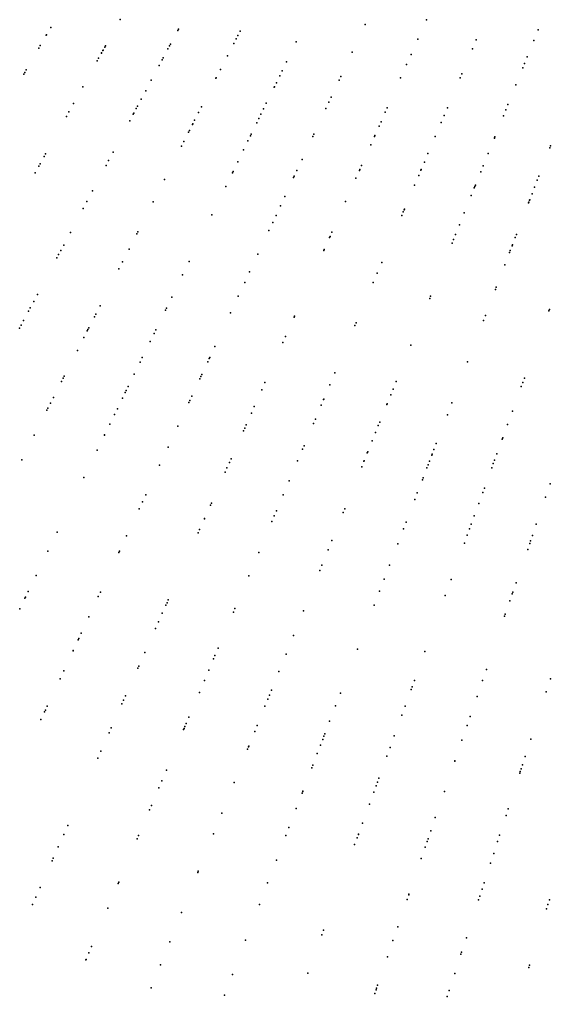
# Model space of a CAD drawing. Header units: metres. Extents: x -4327 to 4266, y -3886 to 3992.
# Drawn here: x -831.6 to -565.3, y -1899.2 to -1409.3 of the extents above; entities that cross this region are included whole.
import ezdxf

# ---------------------------------------------------------------- set-up
doc = ezdxf.new("R2010")
doc.units = ezdxf.units.M

msp = doc.modelspace()

# ---------------------------------------------------------------- linework, layer by layer
for p in [(-781.18, -1409.29, -867.49), (-627.51, -1409.41, 2476.5), (-815.93, -1413.24, 2490.49), (-752.25, -1414.78, 2498.6), (-751.94, -1414.19, -887.25), (-721, -1415.04, -889.97), (-658.31, -1411.76, -912.41), (-571.46, -1414.42, -913.79), (-818.18, -1417.13, -912.31), (-818.04, -1416.88, -884.27), (-722.96, -1418.89, 2522.37), (-722.14, -1417.28, -883.41), (-692.81, -1420.48, -892.46), (-631.84, -1419.15, -900.84), (-602.53, -1419.48, -908.91), (-573.66, -1419.86, -919.57), (-821.98, -1423.71, 2536.02), (-821.21, -1422.37, -876.16), (-789.77, -1424.78, 2501), (-789.74, -1424.73, 2518.92), (-788.9, -1423.21, -918.89), (-788.52, -1422.52, -920.78), (-757.17, -1424.04, 2487.98), (-756.38, -1422.53, -909.79), (-755.94, -1421.72, -929.06), (-724.19, -1421.3, -892.76), (-604.44, -1423.98, 2513.62), (-792.68, -1430.03, -875.66), (-791.95, -1428.72, -910.73), (-790.52, -1426.14, 2539.59), (-790.47, -1426.04, -917.2), (-760.1, -1429.55, 2485.71), (-759.55, -1428.51, 2519.82), (-727.3, -1427.42, -884.02), (-664.77, -1425.61, 2503.61), (-635.25, -1426.79, 2516.19), (-576.93, -1427.96, -904.36), (-828.2, -1434.48, 2509.96), (-761.57, -1432.3, -877.91), (-730.86, -1434.39, 2516.35), (-699.87, -1434.95, -892.38), (-697.73, -1430.56, 2545.62), (-637.47, -1431.78, -900.88), (-579.18, -1433.52, 2481.8), (-578.28, -1431.3, 2499.17), (-829.42, -1436.6, 2475.31), (-828.97, -1435.82, 2479.82), (-765.54, -1439.77, -921.99), (-733.07, -1438.73, 2490.92), (-732.95, -1438.49, 2493.47), (-701.11, -1437.48, -889.38), (-671.34, -1439.69, 2510.07), (-670.47, -1437.82, -892.44), (-640.48, -1438.54, 2509.34), (-610.62, -1438.54, -901.7), (-609.74, -1436.46, 2504.93), (-799.91, -1443.08, 2515.1), (-768.31, -1444.97, 2509.54), (-703.91, -1443.23, 2497.9), (-703.79, -1442.98, 2500.46), (-702.8, -1440.95, -882.4), (-582.63, -1442.06, 2499.63), (-770.57, -1449.23, -919.79), (-675.28, -1448.14, 2527.84), (-804.51, -1451.37, 2479.12), (-773.09, -1453.96, 2489.39), (-772.44, -1452.75, 2550.31), (-740.33, -1452.98, -920.85), (-709.18, -1454.03, -882.37), (-707.85, -1451.3, 2496.87), (-677.94, -1453.84, -910.46), (-677.93, -1453.83, -887.47), (-676.47, -1450.7, 2520.13), (-647.19, -1453.61, 2541.78), (-617.01, -1453.58, 2513.35), (-616.97, -1453.49, -898.49), (-587.72, -1454.65, 2506.18), (-586.62, -1451.93, 2519.8), (-808.1, -1457.85, 2472.64), (-806.88, -1455.65, 2477.65), (-774.57, -1456.75, 2491.2), (-774.33, -1456.3, -908.97), (-743.77, -1459.74, 2515.25), (-741.79, -1455.84, 2535.66), (-711.53, -1458.86, -927.11), (-710.53, -1456.81, 2497.37), (-648.15, -1455.77, -883.88), (-618.63, -1457.4, -894.05), (-588.87, -1457.52, 2508.08), (-776.34, -1460.08, 2526.73), (-744.87, -1461.89, -872.96), (-744.71, -1461.57, 2512.41), (-712.61, -1461.07, 2486.83), (-651.23, -1462.69, 2517.78), (-650.29, -1460.58, -891.37), (-620.11, -1460.89, 2507.75), (-746.87, -1465.82, -912.5), (-746.39, -1464.88, -915.43), (-715.77, -1467.55, 2521.8), (-715.41, -1466.81, 2520.55), (-684.51, -1467.93, -890.31), (-683.93, -1466.69, 2532.61), (-653.58, -1467.96, -879.86), (-653.36, -1467.48, 2535.18), (-623.1, -1467.92, 2504.68), (-593.44, -1468.83, -893.44), (-593.36, -1468.61, -888.75), (-593.17, -1468.15, 2502.04), (-750.44, -1472.82, -908.62), (-749.21, -1470.41, 2477.12), (-717.03, -1470.14, -916.61), (-655.4, -1472.04, -928.56), (-565.68, -1473.63, -895.9), (-565.3, -1472.65, 2516.77), (-819.28, -1478.02, 2506.85), (-818.55, -1476.7, -898.32), (-784.67, -1475.75, 2517.73), (-719.2, -1474.59, 2515.82), (-626.75, -1476.53, -919.69), (-596.56, -1476.54, 2543.9), (-821.93, -1482.8, 2503.16), (-821.28, -1481.62, 2486.54), (-788.23, -1482.45, 2523.19), (-786.91, -1479.95, -904.76), (-722.19, -1480.71, -919.66), (-689.88, -1479.45, 2557.73), (-660.02, -1482.43, 2482.43), (-628.56, -1480.79, 2535.78), (-599.03, -1482.66, 2514.62), (-823.8, -1486.17, 2502.96), (-724.85, -1486.16, -915.96), (-724.49, -1485.43, 2510.31), (-694.12, -1488.54, -916.86), (-693.81, -1487.88, 2493.6), (-692.5, -1485.07, -876.42), (-662.9, -1488.9, 2535.34), (-661.17, -1485.01, 2477.89), (-660.95, -1484.52, -925.83), (-631.4, -1487.49, 2489.82), (-630.26, -1484.79, -888.94), (-630.15, -1484.55, 2526.96), (-600.21, -1485.58, 2534.82), (-571.15, -1487.89, 2527.47), (-758.96, -1489.54, 2491.64), (-728.2, -1493.04, 2541.23), (-633.44, -1492.28, 2521.88), (-603.51, -1493.74, -887.86), (-603.25, -1493.08, 2550.7), (-602.96, -1492.39, -890.49), (-602.92, -1492.27, 2527.87), (-573.24, -1493.33, 2506.31), (-571.91, -1489.88, 2509.55), (-795.02, -1495.22, -896.28), (-698.56, -1498.08, 2484.06), (-605.02, -1497.47, 2527.55), (-574.54, -1496.74, -892.69), (-797.85, -1500.53, 2500.38), (-764.66, -1500.73, 2513.32), (-700.76, -1502.78, -909.1), (-668.08, -1500.54, 2515.76), (-576.28, -1501.26, -878.22), (-576.12, -1500.86, 2500.85), (-575.75, -1499.87, -887.68), (-575.68, -1499.71, 2501.93), (-799.74, -1504.09, -880.3), (-735.14, -1507.26, -906.38), (-702.96, -1507.51, 2476.2), (-639.92, -1507.55, -923.65), (-639.17, -1505.79, -917.87), (-638.71, -1504.71, 2479.97), (-638.54, -1504.3, -879.82), (-608.56, -1506.23, 2500.05), (-704.61, -1511.03, 2511.48), (-611.01, -1512.3, -910.52), (-806.1, -1516.06, -887.3), (-772.8, -1516.7, -902.12), (-772.33, -1515.77, 2520.64), (-706.51, -1515.12, -911.82), (-675.86, -1518, -919.29), (-674.95, -1515.96, 2517.55), (-612.93, -1517.05, -880.89), (-582.36, -1517.1, 2543.14), (-809.47, -1522.4, 2524.95), (-676.12, -1518.6, 2518.94), (-614.69, -1521.42, 2513.25), (-613.96, -1519.61, -918.44), (-584.54, -1522.77, 2528.25), (-584.37, -1522.33, 2488.61), (-582.94, -1518.61, 2518.33), (-812.02, -1527.19, -889.04), (-810.89, -1525.05, -871.19), (-776.7, -1524.36, 2496.55), (-712.01, -1526.91, 2502.17), (-679.05, -1525.17, -907.06), (-678.81, -1524.63, 2534.95), (-585.82, -1526.11, 2552.1), (-585.46, -1525.17, -920.18), (-812.85, -1528.75, 2485.67), (-780.01, -1530.85, -889.04), (-746.51, -1530.57, -890.62), (-649.94, -1531.16, 2479.18), (-649.93, -1531.15, 2538.58), (-588.21, -1532.33, -874.44), (-781.8, -1534.36, 2530.66), (-749.81, -1537.34, 2519.51), (-716.18, -1535.85, -900.45), (-652.18, -1536.43, -910.39), (-718.68, -1541.22, 2510.81), (-654.2, -1541.19, 2522.1), (-822.63, -1547.14, 2501.01), (-592.91, -1544.59, 2516.01), (-592.52, -1543.56, -918.25), (-824.5, -1550.66, -924.61), (-755.28, -1548.56, -886.78), (-721.88, -1548.08, -883.87), (-625.89, -1549.13, -917.22), (-625.46, -1548.06, -917.77), (-827.1, -1555.55, 2479.91), (-826.22, -1553.9, 2491.65), (-793.38, -1557.1, -880.25), (-791.24, -1552.91, -886.24), (-791.24, -1552.91, -886.24), (-758.41, -1554.98, -874.99), (-757.92, -1553.97, 2525.96), (-725.77, -1556.43, 2529.64), (-597.94, -1557.69, -908.88), (-566.11, -1555.38, 2478.65), (-565.86, -1554.69, -918.86), (-830.83, -1562.56, 2531.81), (-829.58, -1560.21, 2510.47), (-794.01, -1558.32, 2534.36), (-693.93, -1558.59, -901.78), (-693.71, -1558.11, 2503.48), (-662.73, -1561.29, -907.19), (-598.88, -1560.14, -915.04), (-831.61, -1564.02, -871.74), (-797.61, -1565.39, 2516.38), (-797.3, -1564.79, 2483.54), (-796.85, -1563.91, -926.52), (-764.12, -1566.68, -886.35), (-763.28, -1564.96, 2479.45), (-663.36, -1562.78, 2506.67), (-799.34, -1568.8, 2481.28), (-766.12, -1570.77, 2474.29), (-699.58, -1571.28, 2492.38), (-698.23, -1568.24, -891.85), (-802.61, -1575.22, 2511.69), (-733.63, -1573.28, 2509.62), (-635.34, -1572.52, -909.52), (-771.12, -1581.04, 2502.02), (-770.04, -1578.81, -912.59), (-737.19, -1580.91, 2548.44), (-736.45, -1579.33, 2510.48), (-736.16, -1578.7, -888.14), (-606.88, -1580.99, -901.03), (-774.1, -1587.13, -875.01), (-673.38, -1586.37, 2523.71), (-810.52, -1590.74, 2501.49), (-809.67, -1589.07, -916.69), (-809.19, -1588.12, 2506.04), (-741.16, -1589.42, -924.52), (-740.66, -1588.36, 2516.03), (-740.17, -1587.31, -872.62), (-708.51, -1591.33, 2530.09), (-642.69, -1590.71, 2503.56), (-579.21, -1591.37, 2509.24), (-578.4, -1589.13, -908.08), (-778.6, -1596.37, 2517.53), (-778.06, -1595.25, 2501.26), (-777.14, -1593.37, 2486.79), (-710.1, -1594.92, 2500.59), (-675.94, -1592.42, -886.81), (-644.24, -1594.55, 2524.35), (-579.94, -1593.37, -903.36), (-816.05, -1601.59, 2475.48), (-814.65, -1598.84, -898.95), (-779.95, -1599.14, 2501.56), (-746.74, -1601.4, 2533.74), (-746.26, -1600.37, 2517.45), (-745.22, -1598.14, -883.38), (-679.11, -1599.87, 2480.74), (-679.09, -1599.84, -895.73), (-679.04, -1599.72, 2518.31), (-645.44, -1597.52, 2514.29), (-614.77, -1601.54, -886.49), (-817.87, -1605.16, -909.89), (-817.34, -1604.12, -910.53), (-782.53, -1604.42, 2524.36), (-715.34, -1606.69, -885.88), (-713.84, -1603.31, 2522.53), (-680.27, -1602.62, 2508.22), (-647.4, -1602.36, -884.72), (-647.25, -1602.01, 2497.91), (-584.4, -1605.62, -899.57), (-783.97, -1607.38, 2505.77), (-683.24, -1609.61, 2513.3), (-650.93, -1611.12, 2532.73), (-617.03, -1607.43, 2518.44), (-786.3, -1612.15, -917.01), (-752.27, -1613.25, 2537.71), (-719.25, -1615.46, 2512.31), (-718.68, -1614.18, -924.1), (-717.95, -1612.54, -875.86), (-684.19, -1611.85, -927.99), (-653.02, -1616.29, 2523.12), (-651.67, -1612.93, 2506.17), (-586.87, -1612.42, 2495.19), (-824.24, -1617.67, -912.01), (-788.98, -1617.65, -912.72), (-788.95, -1617.58, -908.98), (-654.73, -1620.51, 2529.7), (-589.54, -1619.74, 2491.94), (-589.26, -1618.98, 2517.08), (-792.65, -1625.18, 2518.96), (-757.13, -1623.67, 2478.58), (-689.63, -1624.68, -881.79), (-688.92, -1622.99, 2499.14), (-656.94, -1625.98, -880.93), (-623.72, -1624.86, 2507.4), (-622.6, -1621.94, -882.23), (-830.52, -1629.99, 2485), (-725.51, -1629.52, -920.53), (-692.15, -1630.61, 2487.76), (-658.88, -1630.77, 2525.06), (-658.78, -1630.54, 2518.84), (-657.18, -1626.57, -882.45), (-625.98, -1630.73, 2537.09), (-624.83, -1627.75, 2503.11), (-624.66, -1627.29, 2487.9), (-593.38, -1630.31, 2516.99), (-592.2, -1627.06, 2544.51), (-761.33, -1632.68, -911.09), (-727.55, -1634.1, 2494.75), (-726.32, -1631.34, 2496.29), (-660, -1633.55, 2491.5), (-627.28, -1634.13, -927.64), (-626.66, -1632.51, 2501.69), (-594.78, -1634.13, 2519.95), (-593.97, -1631.93, -881.89), (-799.39, -1638.99, -899.89), (-728.48, -1636.18, 2492.19), (-696.37, -1640.54, 2543.8), (-629.56, -1640.05, 2516.17), (-629.19, -1639.1, -880.76), (-598.47, -1644.29, -929.78), (-565.43, -1642.12, -886.7), (-768.32, -1647.66, -902.09), (-699.37, -1647.61, -915.08), (-633.36, -1649.95, 2510.88), (-632.09, -1646.65, 2514.58), (-599.24, -1646.39, 2527.04), (-567.71, -1648.75, 2544.6), (-771.56, -1654.61, 2508.48), (-769.96, -1651.19, -901.55), (-735.86, -1652.76, -906.34), (-735.4, -1651.74, -905.78), (-702.77, -1655.63, 2502.74), (-668.5, -1654.6, -870.98), (-601.27, -1651.97, 2523.83), (-738.89, -1659.58, -895.25), (-738.82, -1659.41, 2518.86), (-703.87, -1658.22, -917.25), (-669.29, -1656.56, 2509.14), (-603.53, -1658.18, 2501.18), (-741.31, -1665.01, 2512.88), (-705.04, -1660.96, 2496.41), (-639.03, -1664.73, 2533.36), (-637.71, -1661.28, 2487.55), (-605.89, -1664.67, -936.36), (-605.06, -1662.39, 2545.66), (-572.41, -1662.39, -930.54), (-812.69, -1666.26, 2501.09), (-777.9, -1668.22, 2497.48), (-742.02, -1666.6, 2523.97), (-607.03, -1667.81, -929.47), (-574.35, -1668.02, 2480.37), (-676.83, -1675.2, -919.97), (-674.92, -1670.49, -911.21), (-641.92, -1672.26, -920.69), (-608.49, -1671.81, -870.73), (-576.73, -1674.96, 2493.56), (-575.73, -1672.03, 2492.08), (-575.28, -1670.73, -874.38), (-817.41, -1675.94, -883.79), (-781.76, -1676.49, -884.17), (-781.47, -1675.87, 2494.66), (-711.62, -1676.48, -900), (-679.92, -1682.87, -908.03), (-646.03, -1682.96, 2508.43), (-823.34, -1688.09, 2519.48), (-716.6, -1688.2, 2514.16), (-680.98, -1685.49, -905.73), (-648.68, -1689.88, -916.71), (-615.14, -1690.08, 2525.84), (-582.49, -1691.69, 2503.98), (-828.88, -1699.46, -867.31), (-828.66, -1699, -870.82), (-827.22, -1696.04, -875.55), (-792.09, -1698.63, 2548.84), (-791.03, -1696.37, -873.43), (-651.03, -1695.99, -907.6), (-618.04, -1698.06, -913.91), (-584.44, -1697.34, 2518.14), (-584.11, -1696.38, -922.18), (-758.18, -1702.89, 2555.37), (-757.64, -1701.69, -887.85), (-757.04, -1700.34, 2557.4), (-723.55, -1704.57, -895.06), (-653.68, -1702.89, -905.09), (-585.64, -1700.82, 2514.59), (-831.48, -1704.78, 2484.49), (-796.8, -1708.73, 2537.8), (-760, -1706.98, 2552.72), (-724.37, -1706.5, 2501.09), (-689.15, -1705.71, -895.4), (-588.28, -1708.49, -916.34), (-587.95, -1707.52, 2495.63), (-587.94, -1707.49, -919.52), (-761.93, -1711.32, 2510.04), (-800.65, -1716.99, 2501.28), (-763.4, -1714.63, -878.33), (-694.15, -1718.08, 2497.07), (-802.18, -1720.28, -869.4), (-801.9, -1719.68, 2533.78), (-804.74, -1725.77, 2502.71), (-804.68, -1725.63, 2494.03), (-768.77, -1726.69, 2501.15), (-733.57, -1728.19, 2484.39), (-732.03, -1724.56, 2547.83), (-697.94, -1727.46, 2490.78), (-662.15, -1724.97, -894.33), (-628.25, -1726.11, -889.1), (-771.83, -1733.55, -924.88), (-734.27, -1729.83, -886.92), (-809.46, -1735.9, -911.65), (-772.27, -1734.55, 2484.25), (-736.71, -1735.57, -873.58), (-701.47, -1736.19, 2506.21), (-597.45, -1735.13, -901.87), (-811.3, -1739.85, -865.39), (-738.86, -1740.65, -872.37), (-633.58, -1740.74, 2507.74), (-599.39, -1740.76, 2523.86), (-565.3, -1739.8, 2513.54), (-778.46, -1748.44, -870.33), (-741.42, -1746.69, 2539.66), (-706.3, -1748.14, -874.81), (-705.27, -1745.61, 2499.84), (-670.67, -1747.15, 2510.46), (-635.19, -1745.18, -897.67), (-634.74, -1743.95, -895.79), (-602.14, -1748.75, 2500.9), (-567.44, -1746.41, 2511.56), (-817.7, -1753.57, -864.62), (-780.26, -1752.49, 2547.17), (-779.4, -1750.57, -867.61), (-708.53, -1753.67, 2531.45), (-707.09, -1750.1, 2494.93), (-673.08, -1753.43, -882.68), (-638.26, -1753.61, 2486.33), (-819.07, -1756.5, -897.96), (-818.64, -1755.59, 2540.19), (-639.88, -1758.06, -890.49), (-820.86, -1760.34, 2532.72), (-748.05, -1762.29, 2496.41), (-746.68, -1759.06, 2517.33), (-712.42, -1763.29, 2528.04), (-676.06, -1761.19, 2493.54), (-607.16, -1763.32, 2513.13), (-605.59, -1758.77, -899.09), (-786.69, -1766.94, -912.85), (-785.61, -1764.5, 2529.99), (-749.31, -1765.26, -859.47), (-749.11, -1764.79, -917.67), (-748.68, -1763.79, 2524.1), (-713.66, -1766.36, 2532.44), (-678.49, -1767.54, 2494.03), (-680.66, -1773.18, 2490.69), (-679.52, -1770.22, 2494.99), (-678.9, -1768.59, -871.46), (-643.66, -1768.44, 2501.67), (-609.7, -1770.69, 2555.53), (-575.18, -1770.21, -889.67), (-790.77, -1776.1, 2518.03), (-717.22, -1775.19, -869.39), (-717.21, -1775.15, 2482.47), (-716.73, -1773.96, -923.5), (-716.71, -1773.91, -870.02), (-716.6, -1773.66, 2517.08), (-682.26, -1777.34, 2539.35), (-645.78, -1774.28, 2495.73), (-792.39, -1779.74, -906.51), (-647.35, -1778.59, 2544.79), (-613.29, -1781.11, 2535.59), (-613.27, -1781.07, -881.51), (-579.35, -1783.04, 2564.23), (-578, -1778.89, -890.27), (-757.96, -1785.64, -907.79), (-684.99, -1784.46, -918.74), (-684.5, -1783.19, -867.32), (-580.67, -1787.11, 2497.87), (-580.42, -1786.36, -877.73), (-579.98, -1785, 2546.59), (-760.28, -1791.11, 2542.97), (-723.96, -1791.87, 2545.8), (-652.13, -1791.72, -875.85), (-651.4, -1789.69, 2523.13), (-761.77, -1794.62, 2499.59), (-689.89, -1797.24, 2524.48), (-689.56, -1796.38, 2526.13), (-689.51, -1796.24, 2475.14), (-653.92, -1796.63, 2532.91), (-652.78, -1793.5, -919.96), (-618.52, -1796.32, -876.46), (-766.41, -1805.54, 2534.7), (-765.49, -1803.37, -902.51), (-730.19, -1807.29, 2521.72), (-692.85, -1804.94, 2521.01), (-656.15, -1802.75, -920.84), (-586.51, -1805.08, 2491.73), (-659.62, -1812.29, 2546.32), (-623.05, -1809.47, 2567.18), (-587.6, -1808.44, -872.21), (-807.38, -1813.4, 2513.75), (-696.49, -1814.42, 2539.99), (-625.34, -1816.12, 2482.1), (-809.37, -1817.87, -897.04), (-772.56, -1820.03, -905.63), (-771.91, -1818.5, 2518.66), (-734.34, -1817.54, -901.76), (-698.07, -1818.52, -907.68), (-662.29, -1819.62, 2510.78), (-661.67, -1817.91, 2545.55), (-661.61, -1817.77, 2545.35), (-627.19, -1821.51, 2495.08), (-626.7, -1820.06, -925.24), (-591.81, -1821.39, 2534.26), (-590.8, -1818.29, -869.4), (-812.17, -1824.17, 2531.51), (-663.53, -1823.03, -915.63), (-628.14, -1824.26, -862.17), (-815.27, -1831.13, -887.84), (-814.66, -1829.76, 2525.08), (-702.78, -1830.81, 2503.01), (-630.11, -1829.98, 2495.42), (-593.76, -1827.41, -914.56), (-741.93, -1836.34, -892.83), (-595.36, -1832.34, 2500.94), (-742.19, -1836.98, -893.14), (-821.23, -1844.51, 2542.59), (-782.08, -1842.46, 2531.88), (-781.84, -1841.9, -887.62), (-707.17, -1842.24, -905.14), (-599.6, -1845.38, 2484.93), (-598.57, -1842.2, -916.78), (-823.36, -1849.31, 2540.65), (-637.21, -1850.6, -910.73), (-636.39, -1848.21, 2511.78), (-636.29, -1847.92, 2511.38), (-601.33, -1850.72, 2540.32), (-600.74, -1848.9, -905.88), (-565.82, -1850.72, -913.38), (-825.03, -1853.06, 2531.61), (-787.34, -1854.86, 2520.54), (-711.3, -1852.99, -897.36), (-567.21, -1855.25, 2501.34), (-566.55, -1853.1, 2518.24), (-750.3, -1857.05, 2480.27), (-679.16, -1865.98, 2543.06), (-641.89, -1864.18, -908.27), (-718.2, -1870.98, 2546.46), (-679.98, -1868.23, -902.77), (-644.29, -1871.15, 2542.95), (-607.49, -1869.67, 2543.28), (-795.53, -1874.14, 2518.45), (-756.26, -1871.82, 2480.56), (-798.37, -1880.84, -885.13), (-798.27, -1880.6, 2535.6), (-796.82, -1877.19, 2472.5), (-647.09, -1879.3, 2539.71), (-610.2, -1877.99, -899.24), (-609.87, -1876.99, 2502.07), (-760.88, -1883.25, -890.42), (-576.18, -1884.59, -914.38), (-575.81, -1883.39, 2530.72), (-724.79, -1888.14, -885.3), (-686.97, -1887.44, 2549.29), (-613.34, -1887.68, -897.36), (-765.56, -1894.84, 2505.48), (-652.51, -1895.03, 2560.97), (-651.98, -1893.49, -887.03), (-728.77, -1898.52, 2471.06), (-653.44, -1897.73, 2524.65), (-652.76, -1895.76, 2561.96), (-617.07, -1899.15, 2520.29), (-616.1, -1896.16, 2499.48)]:
    msp.add_point(p)

doc.saveas('drawing.dxf')
